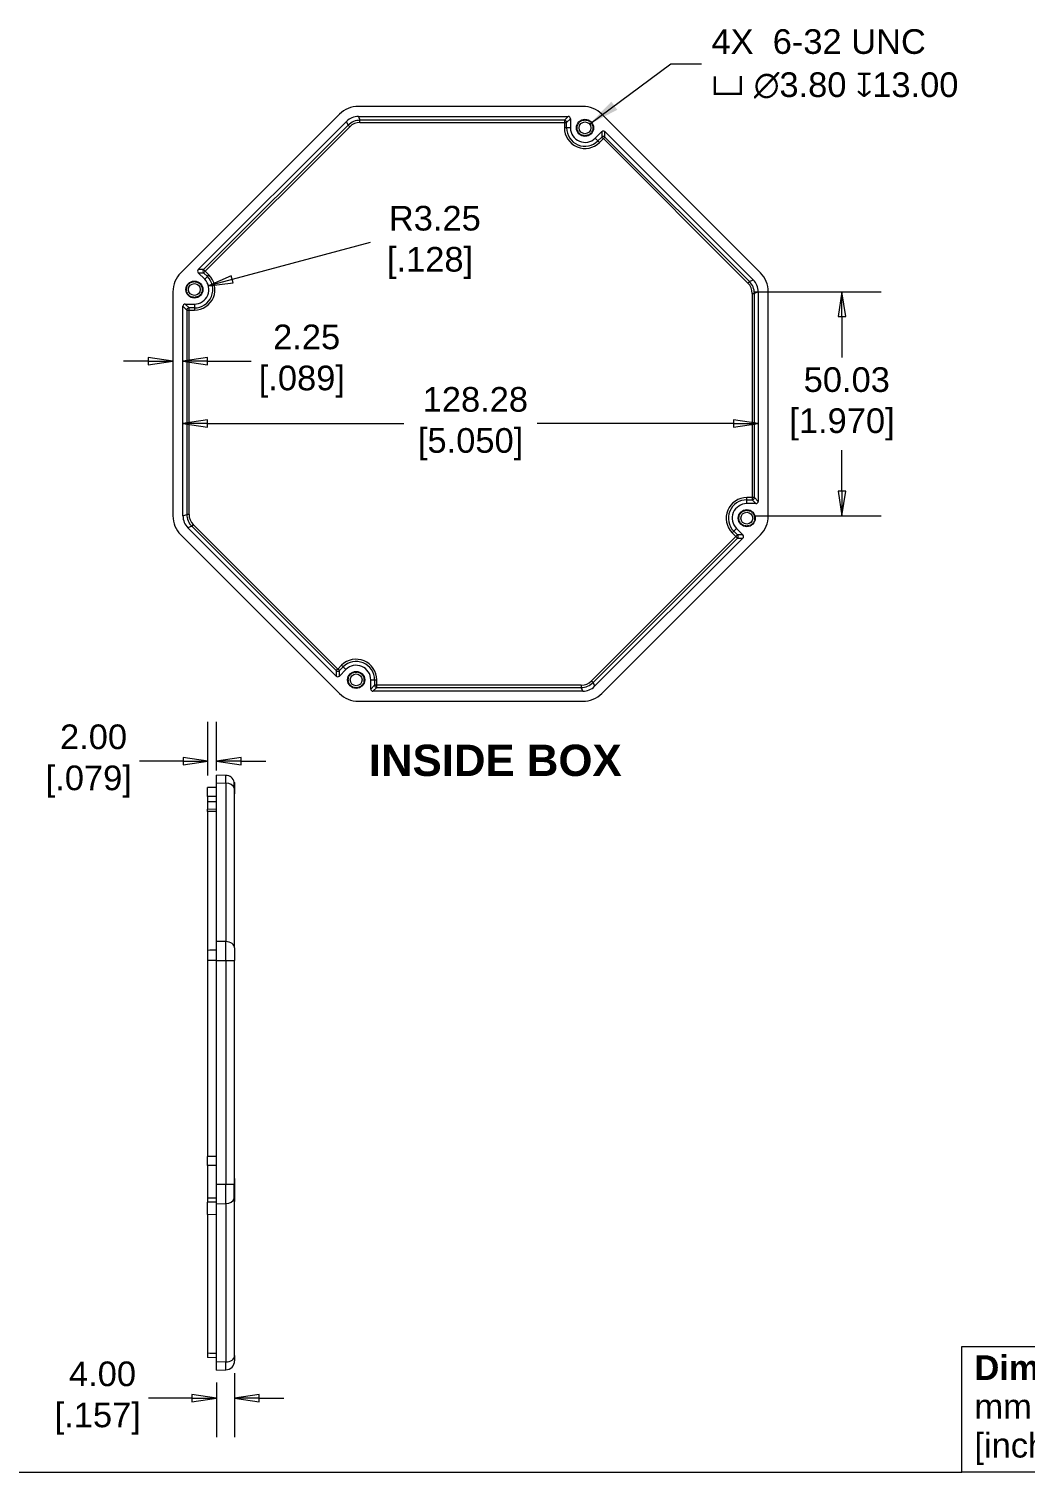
# Model space of a CAD drawing. Header units: millimetres. Extents: x 25 to 742, y 27 to 570.
# Drawn here: x 269.6 to 491.7, y 26.5 to 348.6 of the extents above; entities that cross this region are included whole.
import ezdxf

# ---------------------------------------------------------------- set-up
doc = ezdxf.new("R2010")
doc.units = ezdxf.units.MM
doc.header["$LTSCALE"] = 2.75
doc.linetypes.add('DASHED', pattern=[0.2067, 0.1654, -0.0413])
for name, color, linetype, lineweight in [('Dimension (ANSI)', 7, 'Continuous', 9), ('Hidden Narrow (ANSI)', 7, 'DASHED', 9), ('Sketch Geometry (ANSI)', 7, 'Continuous', 9), ('Symbol (ANSI)', 7, 'Continuous', 9), ('Visible (ANSI)', 7, 'Continuous', 9), ('Visible Narrow (ANSI)', 7, 'Continuous', 9)]:
    doc.layers.add(name, color=color, linetype=linetype, lineweight=lineweight)
doc.styles.add('Label Text (ANSI)', font='arialbd.ttf')
doc.styles.add('Note Text (ANSI)', font='arial.ttf')
doc.styles.add('Text Style20', font='arial.ttf')
doc.dimstyles.new('Default - mm (ANSI)', dxfattribs={"dimscale": 2.75, "dimtxt": 2, "dimasz": 2, "dimexe": 3.175, "dimexo": 1, "dimgap": 0.8, "dimtad": 0, "dimtih": 1, "dimtoh": 1, "dimrnd": 1e-08, "dimzin": 4, "dimdsep": 46, "dimtxsty": 'Note Text (ANSI)', "dimblk": 'Filled-1', "dimcen": 0.09, "dimdle": 10, "dimclrd": 256, "dimclre": 256, "dimclrt": 256, "dimadec": 1, "dimazin": 0, "dimtfac": 1.524, "dimtofl": 0, "dimtmove": 0, "dimatfit": 3, "dimfxl": 0, "dimtolj": 1, "dimtzin": 0, "dimlwd": -1, "dimlwe": -1, "dimarcsym": 0})
doc.dimstyles.new('Default - mm (ANSI)-06$7', dxfattribs={"dimscale": 2.75, "dimtxt": 2, "dimasz": 2.5, "dimexe": 3.175, "dimexo": 1.5875, "dimgap": 0.8, "dimtad": 0, "dimtih": 1, "dimtoh": 1, "dimlfac": 0.03937, "dimrnd": 1e-08, "dimzin": 0, "dimdsep": 46, "dimtxsty": 'Note Text (ANSI)', "dimcen": 0.09, "dimdle": 10, "dimclrd": 256, "dimclre": 256, "dimclrt": 256, "dimadec": 0, "dimazin": 0, "dimtfac": 1.524, "dimtofl": 0, "dimtmove": 0, "dimatfit": 3, "dimfxl": 0, "dimtolj": 1, "dimtzin": 0, "dimlwd": -1, "dimlwe": -1, "dimarcsym": 0})

# ---------------------------------------------------------------- blocks, each defined once
blk = doc.blocks.new('Title Blocks HAMMOND')
at = {"layer": 'Sketch Geometry (ANSI)'}
for p, q in [((173.94, 9.64), (173.94, 19.84)), ((173.94, 19.84), (193.21, 19.84)), ((9.35, 9.64), (173.94, 9.64)), ((193.21, 9.64), (173.94, 9.64))]:
    blk.add_line(p, q, dxfattribs=at)
at = {"layer": 'Symbol (ANSI)', "insert": (174.95, 14.67), "char_height": 2, "width": 30.7233, "attachment_point": 4, "line_spacing_factor": 0.944221, "style": 'Note Text (ANSI)'}
blk.add_mtext('\\fArial|b1|i0;\\H2.0000;Dimensions:\\fArial|b0|i0;\\H2.0000;\\Pmm\\P[inches]', dxfattribs=at)
at = {"layer": 'Symbol (ANSI)', "style": 'Text Style20'}
blk.add_attdef('<TITLE>_001', (224.67, 16.32), '', height=5, dxfattribs=at)
blk = doc.blocks.new('Filled-1')
at = {"color": 0}
for p, q in [((0, 0), (-1, 0.15)), ((-1, 0.15), (-1, -0.15)), ((-1, 0), (0, 0)), ((-1, -0.15), (0, 0))]:
    blk.add_line(p, q, dxfattribs=at)
at = {"color": 0, "flags": 128}
blk.add_lwpolyline([(-1, -0.15), (0, 0), (-1, 0.15), (-1, -0.15)], dxfattribs=at)
at = {"color": 0}
blk.add_solid([(-1, -0.15), (0, 0), (-1, 0.15), (-1, -0.15)], dxfattribs=at)
blk = doc.blocks.new('*D20')
at = {"layer": 'Defpoints', "color": 0, "transparency": 16777216}
for p in [(303.92, 260.55), (432.2, 260.55), (432.2, 260.55)]:
    blk.add_point(p, dxfattribs=at)
at = {"layer": 'Dimension (ANSI)', "transparency": 16777216}
for p, q in [((309.42, 260.55), (353.21, 260.55)), ((426.7, 260.55), (382.91, 260.55))]:
    blk.add_line(p, q, dxfattribs=at)
at = {"layer": 'Dimension (ANSI)', "transparency": 16777216, "xscale": 5.5, "yscale": 5.5, "zscale": 5.5, "rotation": 180}
blk.add_blockref('Filled-1', (303.92, 260.55), dxfattribs=at)
at = {"layer": 'Dimension (ANSI)', "transparency": 16777216, "xscale": 5.5, "yscale": 5.5, "zscale": 5.5}
blk.add_blockref('Filled-1', (432.2, 260.55), dxfattribs=at)
at = {"layer": 'Dimension (ANSI)', "transparency": 16777216, "insert": (368.06, 260.55), "char_height": 5.5, "attachment_point": 5, "style": 'Note Text (ANSI)'}
blk.add_mtext('\\A1; 128.28\\P[5.050]', dxfattribs=at)
blk = doc.blocks.new('*D21')
at = {"layer": 'Defpoints', "color": 0, "transparency": 16777216}
for p in [(301.67, 274.49), (301.67, 274.49), (303.92, 274.49)]:
    blk.add_point(p, dxfattribs=at)
at = {"layer": 'Dimension (ANSI)', "transparency": 16777216}
for p, q in [((296.17, 274.49), (290.67, 274.49)), ((309.42, 274.49), (319.13, 274.49))]:
    blk.add_line(p, q, dxfattribs=at)
at = {"layer": 'Dimension (ANSI)', "transparency": 16777216, "xscale": 5.5, "yscale": 5.5, "zscale": 5.5}
blk.add_blockref('Filled-1', (301.67, 274.49), dxfattribs=at)
at = {"layer": 'Dimension (ANSI)', "transparency": 16777216, "xscale": 5.5, "yscale": 5.5, "zscale": 5.5, "rotation": 180}
blk.add_blockref('Filled-1', (303.92, 274.49), dxfattribs=at)
at = {"layer": 'Dimension (ANSI)', "transparency": 16777216, "insert": (330.43, 274.49), "char_height": 5.5, "attachment_point": 5, "style": 'Note Text (ANSI)'}
blk.add_mtext('\\A1; 2.25\\P[.089]', dxfattribs=at)
blk = doc.blocks.new('*D22')
at = {"layer": 'Defpoints', "color": 0, "transparency": 16777216}
for p in [(306.46, 290.48), (309.6, 291.32)]:
    blk.add_point(p, dxfattribs=at)
at = {"layer": 'Dimension (ANSI)', "transparency": 16777216}
blk.add_line((345.66, 300.98), (314.91, 292.74), dxfattribs=at)
at = {"layer": 'Dimension (ANSI)', "transparency": 16777216, "xscale": 5.5, "yscale": 5.5, "zscale": 5.5, "rotation": 194.9999999999978}
blk.add_blockref('Filled-1', (309.6, 291.32), dxfattribs=at)
at = {"layer": 'Dimension (ANSI)', "transparency": 16777216, "insert": (359.02, 300.98), "char_height": 5.5, "attachment_point": 5, "style": 'Note Text (ANSI)'}
blk.add_mtext('\\A1; R3.25\\P[.128]', dxfattribs=at)
blk = doc.blocks.new('*D23')
at = {"layer": 'Defpoints', "color": 0, "transparency": 16777216}
for p in [(428.45, 289.98), (450.89, 289.98), (428.45, 239.95)]:
    blk.add_point(p, dxfattribs=at)
at = {"layer": 'Dimension (ANSI)', "transparency": 16777216}
for p, q in [((431.2, 289.98), (459.62, 289.98)), ((450.89, 284.48), (450.89, 275.28)), ((450.89, 245.45), (450.89, 254.64)), ((431.2, 239.95), (459.62, 239.95))]:
    blk.add_line(p, q, dxfattribs=at)
at = {"layer": 'Dimension (ANSI)', "transparency": 16777216, "xscale": 5.5, "yscale": 5.5, "zscale": 5.5}
for p, rotation in [((450.89, 289.98), 90), ((450.89, 239.95), 270)]:
    blk.add_blockref('Filled-1', p, dxfattribs=dict(at, rotation=rotation))
at = {"layer": 'Dimension (ANSI)', "transparency": 16777216, "insert": (450.89, 264.96), "char_height": 5.5, "attachment_point": 5, "style": 'Note Text (ANSI)'}
blk.add_mtext('\\A1; 50.03\\P[1.970]', dxfattribs=at)
blk = doc.blocks.new('*D26')
at = {"layer": 'Defpoints', "color": 0, "transparency": 16777216}
for p in [(311.43, 185.24), (309.43, 179.3), (311.43, 180.35)]:
    blk.add_point(p, dxfattribs=at)
at = {"layer": 'Dimension (ANSI)', "transparency": 16777216}
for p, q in [((309.43, 182.05), (309.43, 193.97)), ((311.43, 183.1), (311.43, 193.97)), ((303.93, 185.24), (294.22, 185.24)), ((316.93, 185.24), (322.43, 185.24))]:
    blk.add_line(p, q, dxfattribs=at)
at = {"layer": 'Dimension (ANSI)', "transparency": 16777216, "xscale": 5.5, "yscale": 5.5, "zscale": 5.5}
blk.add_blockref('Filled-1', (309.43, 185.24), dxfattribs=at)
at = {"layer": 'Dimension (ANSI)', "transparency": 16777216, "xscale": 5.5, "yscale": 5.5, "zscale": 5.5, "rotation": 180}
blk.add_blockref('Filled-1', (311.43, 185.24), dxfattribs=at)
at = {"layer": 'Dimension (ANSI)', "transparency": 16777216, "insert": (282.91, 185.24), "char_height": 5.5, "attachment_point": 5, "style": 'Note Text (ANSI)'}
blk.add_mtext('\\A1; 2.00\\P[.079]', dxfattribs=at)
blk = doc.blocks.new('*D27')
at = {"layer": 'Defpoints', "color": 0, "transparency": 16777216}
for p in [(311.43, 49.32), (315.43, 51.38), (315.43, 43.07)]:
    blk.add_point(p, dxfattribs=at)
at = {"layer": 'Dimension (ANSI)', "transparency": 16777216}
for p, q in [((315.43, 48.63), (315.43, 34.34)), ((311.43, 46.57), (311.43, 34.34)), ((305.93, 43.07), (296.22, 43.07)), ((320.93, 43.07), (326.43, 43.07))]:
    blk.add_line(p, q, dxfattribs=at)
at = {"layer": 'Dimension (ANSI)', "transparency": 16777216, "xscale": 5.5, "yscale": 5.5, "zscale": 5.5}
blk.add_blockref('Filled-1', (311.43, 43.07), dxfattribs=at)
at = {"layer": 'Dimension (ANSI)', "transparency": 16777216, "xscale": 5.5, "yscale": 5.5, "zscale": 5.5, "rotation": 180}
blk.add_blockref('Filled-1', (315.43, 43.07), dxfattribs=at)
at = {"layer": 'Dimension (ANSI)', "transparency": 16777216, "insert": (284.91, 43.07), "char_height": 5.5, "attachment_point": 5, "style": 'Note Text (ANSI)'}
blk.add_mtext('\\A1; 4.00\\P[.157]', dxfattribs=at)

msp = doc.modelspace()

# ---------------------------------------------------------------- linework, layer by layer
at = {"layer": 'Hidden Narrow (ANSI)'}
for centre in [(393.578, 326.561), (306.463, 290.477), (429.662, 239.446), (342.547, 203.361)]:
    msp.add_circle(centre, 1.753, dxfattribs=at)
at = {"layer": 'Visible (ANSI)'}
for p, q in [((338.806, 329.595), (303.428, 294.218)), ((393.078, 331.352), (343.047, 331.352)), ((343.047, 329.101), (389.828, 329.101)), ((390.328, 328.601), (390.328, 326.561)), ((432.696, 294.218), (397.319, 329.595)), ((307.318, 294.924), (340.397, 328.003)), ((395.876, 324.263), (397.319, 325.706)), ((398.026, 325.706), (431.104, 292.627)), ((308.761, 292.775), (307.318, 294.218)), ((301.671, 289.977), (301.671, 239.946)), ((432.202, 289.976), (432.202, 243.196)), ((434.453, 239.946), (434.453, 289.977)), ((303.922, 239.946), (303.922, 286.727)), ((304.422, 287.227), (306.463, 287.227)), ((431.703, 242.696), (429.662, 242.696)), ((303.428, 235.704), (338.806, 200.327)), ((338.099, 204.217), (305.02, 237.295)), ((397.319, 200.327), (432.696, 235.704)), ((427.364, 237.148), (428.807, 235.705)), ((428.807, 234.998), (395.728, 201.919)), ((340.249, 205.66), (338.806, 204.217)), ((345.797, 201.321), (345.797, 203.361)), ((393.077, 200.821), (346.297, 200.821)), ((343.047, 198.57), (393.078, 198.57)), ((311.427, 180.35), (311.427, 182.106)), ((313.479, 182.053), (311.427, 182.106)), ((311.427, 179.356), (309.427, 179.304)), ((309.427, 177.356), (309.427, 179.304)), ((309.427, 177.356), (309.427, 176.104)), ((311.427, 144.972), (311.427, 180.35)), ((315.427, 180.053), (315.427, 177.949)), ((315.427, 143.536), (315.427, 177.949)), ((309.427, 176.104), (309.427, 174.518)), ((309.427, 174.518), (311.427, 174.57)), ((309.427, 173.947), (309.427, 174.518)), ((309.427, 173.947), (309.427, 142.991)), ((311.427, 140.731), (311.427, 144.972)), ((315.427, 143.536), (315.427, 140.709)), ((309.427, 140.731), (309.427, 96.952)), ((311.427, 90.7), (311.427, 140.731)), ((315.427, 92.042), (315.427, 140.709)), ((309.427, 95.004), (309.427, 96.952)), ((311.427, 94.952), (309.427, 95.004)), ((309.427, 95.004), (309.427, 87.659)), ((311.427, 86.459), (311.427, 90.7)), ((315.427, 92.042), (315.427, 86.962)), ((309.427, 87.659), (309.427, 86.774)), ((309.427, 84.02), (309.427, 86.774)), ((309.427, 84.02), (309.427, 53.063)), ((311.427, 51.081), (311.427, 86.459)), ((315.427, 52.549), (315.427, 86.962)), ((309.427, 53.063), (309.427, 52.127)), ((311.427, 52.075), (309.427, 52.127)), ((315.427, 52.549), (315.427, 51.378)), ((311.427, 49.325), (311.427, 51.081)), ((311.427, 49.325), (313.479, 49.378))]:
    msp.add_line(p, q, dxfattribs=at)
for centre, radius in [((393.578, 326.561), 1.9), ((393.578, 326.561), 1.321), ((306.463, 290.477), 1.9), ((306.463, 290.477), 1.321), ((429.662, 239.446), 1.9), ((429.662, 239.446), 1.321), ((342.547, 203.361), 1.9), ((342.547, 203.361), 1.321)]:
    msp.add_circle(centre, radius, dxfattribs=at)
for centre, radius, start, end in [((393.578, 326.561), 3.25, 180, 315), ((306.463, 290.477), 3.25, 270, 45), ((429.662, 239.446), 3.25, 90, 225), ((342.547, 203.361), 3.25, 0, 135), ((313.427, 180.053), 2, 13.61517, 88.5), ((313.427, 51.378), 2, 271.5, 0)]:
    msp.add_arc(centre, radius, start, end, dxfattribs=at)
for centre, major_axis, ratio, start_param, end_param in [((343.048, 325.35), (-2.297, 5.546), 0.9995986, 5.8906282, 6.6757425), ((343.048, 325.35), (-1.436, 3.466), 0.9995986, 5.8906282, 6.6757425), ((389.828, 328.601), (0.354, 0.354), 0.999315, 5.4981298, 7.0682409), ((393.076, 325.35), (2.297, 5.546), 0.9995986, 5.8906282, 6.6757425), ((397.672, 325.352), (0, 0.5), 0.999315, 5.4981298, 7.0682409), ((307.674, 289.975), (-5.546, 2.297), 0.9995986, 5.8906282, 6.6757425), ((307.672, 294.571), (-0.5, 0), 0.999315, 5.4981298, 7.0682409), ((428.451, 289.975), (5.546, 2.297), 0.9995986, 5.8906282, 6.6757425), ((428.451, 289.975), (3.466, 1.436), 0.9995986, 5.8906282, 6.6757425), ((304.422, 286.726), (-0.354, 0.354), 0.999315, 5.4981298, 7.0682409), ((431.702, 243.196), (0.354, -0.354), 0.999315, 5.4981298, 7.0682409), ((307.674, 239.947), (-5.546, -2.297), 0.9995986, 5.8906282, 6.6757425), ((307.674, 239.947), (-3.466, -1.436), 0.9995986, 5.8906282, 6.6757425), ((428.451, 239.947), (5.546, -2.297), 0.9995986, 5.8906282, 6.6757425), ((428.453, 235.351), (0.5, 0), 0.999315, 5.4981298, 7.0682409), ((338.452, 204.571), (0, -0.5), 0.999315, 5.4981298, 7.0682409), ((343.048, 204.572), (-2.297, -5.546), 0.9995986, 5.8906282, 6.6757425), ((346.297, 201.321), (-0.354, -0.354), 0.999315, 5.4981298, 7.0682409), ((393.076, 204.572), (1.436, -3.466), 0.9995986, 5.8906282, 6.6757425), ((393.076, 204.572), (2.297, -5.546), 0.9995986, 5.8906282, 6.6757425)]:
    msp.add_ellipse(centre, major_axis=major_axis, ratio=ratio, start_param=start_param, end_param=end_param, dxfattribs=at)
for points, knots in [([(315.371, 179.215), (315.359, 179.513), (315.349, 179.771), (315.338, 180.19), (315.337, 180.346), (315.346, 180.554), (315.357, 180.583), (315.371, 180.524)], [-0.35889489, -0.35889489, -0.35889489, -0.35889489, -0.24631143, -0.24631143, -0.13250823, -0.13250823, 0, 0, 0, 0]), ([(315.371, 180.524), (315.376, 180.502), (315.384, 180.469), (315.408, 180.341), (315.427, 180.217), (315.427, 180.053)], [0.98328589, 0.98328589, 0.98328589, 0.98328589, 1.03009147, 1.03009147, 1.11728963, 1.11728963, 1.11728963, 1.11728963]), ([(315.427, 177.949), (315.427, 178.237), (315.408, 178.527), (315.384, 178.944), (315.376, 179.084), (315.371, 179.215)], [0.74807965, 0.74807965, 0.74807965, 0.74807965, 0.8352778, 0.8352778, 0.88208338, 0.88208338, 0.88208338, 0.88208338]), ([(309.427, 142.991), (309.427, 142.892), (309.427, 142.787), (309.427, 142.676), (309.427, 142.593), (309.427, 142.507), (309.427, 142.419), (309.427, 142.389), (309.427, 142.359), (309.427, 142.329), (309.427, 142.269), (309.427, 142.207), (309.427, 142.144), (309.427, 142.113), (309.427, 142.082), (309.427, 142.05), (309.427, 141.986), (309.427, 141.922), (309.427, 141.857), (309.427, 141.824), (309.427, 141.791), (309.427, 141.758), (309.427, 141.692), (309.427, 141.626), (309.427, 141.558), (309.427, 141.525), (309.427, 141.491), (309.427, 141.457), (309.427, 141.389), (309.427, 141.321), (309.427, 141.252), (309.427, 141.217), (309.427, 141.183), (309.427, 141.148), (309.427, 141.079), (309.427, 141.01), (309.427, 140.94), (309.427, 140.871), (309.427, 140.801), (309.427, 140.731)], [5.89062816, 5.89062816, 5.89062816, 5.89062816, 6.02148054, 6.02148054, 6.02148054, 6.11961983, 6.11961983, 6.11961983, 6.15233293, 6.15233293, 6.15233293, 6.21775912, 6.21775912, 6.21775912, 6.25047221, 6.25047221, 6.25047221, 6.3158984, 6.3158984, 6.3158984, 6.3486115, 6.3486115, 6.3486115, 6.41403769, 6.41403769, 6.41403769, 6.44675078, 6.44675078, 6.44675078, 6.51217698, 6.51217698, 6.51217698, 6.54489007, 6.54489007, 6.54489007, 6.61031626, 6.61031626, 6.61031626, 6.67574245, 6.67574245, 6.67574245, 6.67574245]), ([(315.371, 87.562), (315.359, 87.79), (315.349, 88.066), (315.338, 88.695), (315.337, 89.044), (315.346, 89.839), (315.357, 90.285), (315.371, 90.722)], [-0.35889489, -0.35889489, -0.35889489, -0.35889489, -0.24631143, -0.24631143, -0.13250823, -0.13250823, 0, 0, 0, 0]), ([(315.371, 90.722), (315.376, 90.886), (315.384, 91.051), (315.408, 91.512), (315.427, 91.798), (315.427, 92.042)], [0.98328589, 0.98328589, 0.98328589, 0.98328589, 1.03009147, 1.03009147, 1.11728963, 1.11728963, 1.11728963, 1.11728963]), ([(315.427, 86.962), (315.427, 87.018), (315.408, 87.133), (315.384, 87.368), (315.376, 87.461), (315.371, 87.562)], [0.74807965, 0.74807965, 0.74807965, 0.74807965, 0.8352778, 0.8352778, 0.88208338, 0.88208338, 0.88208338, 0.88208338])]:
    msp.add_open_spline(points, degree=3, knots=knots, dxfattribs=at)
at = {"layer": 'Visible Narrow (ANSI)'}
for p, q in [((343.047, 329.101), (343.4, 328.251)), ((389.828, 329.101), (388.978, 328.251)), ((389.478, 327.751), (390.328, 328.601)), ((340.749, 327.153), (308.52, 294.924)), ((308.873, 294.571), (341.102, 326.8)), ((340.749, 327.153), (340.397, 328.003)), ((341.102, 326.8), (340.749, 327.153)), ((343.4, 327.751), (343.4, 328.251)), ((388.978, 328.251), (343.4, 328.251)), ((343.4, 327.751), (388.978, 327.751)), ((388.978, 328.251), (388.978, 327.751)), ((388.978, 327.751), (389.478, 327.751)), ((388.978, 327.751), (388.978, 326.561)), ((389.478, 326.561), (388.978, 326.561)), ((389.478, 326.561), (389.478, 327.751)), ((390.328, 326.561), (389.478, 326.561)), ((397.319, 325.706), (397.319, 324.503)), ((398.026, 324.503), (398.026, 325.706)), ((395.876, 324.263), (396.477, 323.662)), ((397.319, 324.503), (396.477, 323.662)), ((396.477, 323.662), (396.83, 323.308)), ((396.83, 323.308), (397.672, 324.15)), ((397.319, 324.503), (397.672, 324.15)), ((397.672, 324.15), (398.026, 324.503)), ((397.672, 324.15), (429.901, 291.921)), ((430.254, 292.275), (398.026, 324.503)), ((308.52, 294.924), (307.318, 294.924)), ((307.318, 294.218), (308.52, 294.218)), ((308.873, 294.571), (308.52, 294.924)), ((308.52, 294.218), (308.873, 294.571)), ((308.52, 294.218), (309.362, 293.376)), ((308.761, 292.775), (309.362, 293.376)), ((309.715, 293.729), (308.873, 294.571)), ((309.362, 293.376), (309.715, 293.729)), ((429.901, 291.921), (430.254, 292.275)), ((430.254, 292.275), (431.104, 292.627)), ((432.202, 289.976), (431.352, 289.624)), ((303.922, 286.727), (304.772, 285.877)), ((305.272, 286.376), (304.422, 287.227)), ((306.463, 287.227), (306.463, 286.376)), ((430.853, 289.624), (431.352, 289.624)), ((430.853, 289.624), (430.853, 244.046)), ((431.352, 244.046), (431.352, 289.624)), ((304.772, 285.877), (305.272, 285.877)), ((304.772, 285.877), (304.772, 240.298)), ((305.272, 285.877), (305.272, 286.376)), ((306.463, 286.376), (305.272, 286.376)), ((305.272, 285.877), (306.463, 285.877)), ((305.272, 240.298), (305.272, 285.877)), ((306.463, 286.376), (306.463, 285.877)), ((429.662, 243.546), (429.662, 244.046)), ((430.853, 244.046), (429.662, 244.046)), ((429.662, 243.546), (430.853, 243.546)), ((429.662, 242.696), (429.662, 243.546)), ((431.352, 244.046), (430.853, 244.046)), ((430.853, 244.046), (430.853, 243.546)), ((430.853, 243.546), (431.703, 242.696)), ((432.202, 243.196), (431.352, 244.046)), ((303.922, 239.946), (304.772, 240.298)), ((305.272, 240.298), (304.772, 240.298)), ((305.87, 237.648), (305.02, 237.295)), ((306.224, 238.001), (305.87, 237.648)), ((305.87, 237.648), (338.099, 205.419)), ((338.452, 205.772), (306.224, 238.001)), ((427.251, 235.351), (395.022, 203.123)), ((426.763, 236.547), (426.409, 236.193)), ((426.409, 236.193), (427.251, 235.351)), ((427.364, 237.148), (426.763, 236.547)), ((427.605, 235.705), (426.763, 236.547)), ((427.605, 235.705), (427.251, 235.351)), ((427.251, 235.351), (427.605, 234.998)), ((428.807, 235.705), (427.605, 235.705)), ((395.376, 202.769), (427.605, 234.998)), ((427.605, 234.998), (428.807, 234.998)), ((339.294, 206.614), (338.452, 205.772)), ((338.806, 205.419), (339.648, 206.261)), ((339.648, 206.261), (339.294, 206.614)), ((340.249, 205.66), (339.648, 206.261)), ((338.452, 205.772), (338.099, 205.419)), ((338.099, 205.419), (338.099, 204.217)), ((338.806, 205.419), (338.452, 205.772)), ((338.806, 204.217), (338.806, 205.419)), ((345.797, 203.361), (346.647, 203.361)), ((346.647, 203.361), (347.147, 203.361)), ((346.647, 203.361), (346.647, 202.171)), ((347.147, 202.171), (347.147, 203.361)), ((395.022, 203.123), (395.376, 202.769)), ((346.647, 202.171), (345.797, 201.321)), ((346.297, 200.821), (347.147, 201.671)), ((347.147, 202.171), (346.647, 202.171)), ((347.147, 201.671), (347.147, 202.171)), ((392.725, 202.171), (347.147, 202.171)), ((347.147, 201.671), (392.725, 201.671)), ((392.725, 202.171), (392.725, 201.671)), ((393.077, 200.821), (392.725, 201.671)), ((395.376, 202.769), (395.728, 201.919)), ((311.427, 177.356), (309.427, 177.356)), ((311.427, 180.35), (313.479, 180.296)), ((313.479, 180.296), (313.479, 144.95)), ((311.427, 176.104), (309.427, 176.104)), ((311.427, 173.985), (309.427, 173.947)), ((313.479, 144.95), (311.427, 144.972)), ((311.427, 140.731), (309.427, 140.731)), ((311.427, 140.731), (313.479, 140.709)), ((313.479, 140.709), (315.427, 140.709)), ((313.479, 140.709), (313.479, 90.722)), ((311.427, 96.952), (309.427, 96.952)), ((313.479, 90.722), (311.427, 90.7)), ((315.371, 90.722), (313.479, 90.722)), ((311.427, 87.696), (309.427, 87.659)), ((311.427, 86.811), (309.427, 86.774)), ((311.427, 83.983), (309.427, 84.02)), ((311.427, 86.459), (313.479, 86.481)), ((313.479, 86.481), (313.479, 51.135)), ((313.479, 51.135), (311.427, 51.081))]:
    msp.add_line(p, q, dxfattribs=at)
for centre, radius, start, end in [((393.578, 326.561), 4.6, 180, 315), ((393.578, 326.561), 4.1, 180, 315), ((306.463, 290.477), 4.6, 270, 45), ((306.463, 290.477), 4.1, 270, 45), ((429.662, 239.446), 4.6, 90, 225), ((429.662, 239.446), 4.1, 90, 225), ((342.547, 203.361), 4.6, 0, 135), ((342.547, 203.361), 4.1, 0, 135)]:
    msp.add_arc(centre, radius, start, end, dxfattribs=at)
for centre, major_axis, ratio, start_param, end_param in [((343.4, 324.5), (-1.435, 3.466), 0.9997056, 5.8906282, 6.6757425), ((343.4, 324.5), (-1.244, 3.004), 0.9995986, 5.8906282, 6.6757425), ((388.978, 327.751), (-0.354, 0.354), 0.999315, 3.9273334, 5.4974445), ((397.672, 324.15), (-0.5, 0), 0.999315, 3.9273334, 5.4974445), ((308.873, 294.571), (0, -0.5), 0.999315, 3.9273334, 5.4974445), ((427.601, 289.623), (3.004, 1.244), 0.9995986, 5.8906282, 6.6757425), ((427.601, 289.623), (3.466, 1.435), 0.9997056, 5.8906282, 6.6757425), ((305.272, 285.877), (-0.354, -0.354), 0.999315, 3.9273334, 5.4974445), ((430.853, 244.046), (0.354, 0.354), 0.999315, 3.9273334, 5.4974445), ((308.523, 240.299), (-3.466, -1.435), 0.9997056, 5.8906282, 6.6757425), ((308.523, 240.299), (-3.004, -1.244), 0.9995986, 5.8906282, 6.6757425), ((427.251, 235.351), (0, 0.5), 0.999315, 3.9273334, 5.4974445), ((338.452, 205.772), (0.5, 0), 0.999315, 3.9273334, 5.4974445), ((392.724, 205.422), (1.244, -3.004), 0.9995986, 5.8906282, 6.6757425), ((347.147, 202.171), (0.354, -0.354), 0.999315, 3.9273334, 5.4974445), ((392.724, 205.422), (1.435, -3.466), 0.9997056, 5.8906282, 6.6757425), ((313.427, 176.052), (0.052, 6.001), 0.003613, 5.4980079, 6.2831222), ((313.427, 178.882), (2, 0), 0.7071068, 0.2376296, 1.5446164), ((313.427, 143.536), (2, 0), 0.7071068, 0, 1.5446164), ((313.427, 140.708), (-0.022, -6), 0.0087247, 1.5710171, 2.3561314), ((313.427, 90.723), (0.022, -6), 0.0087247, 0.7854612, 1.5705755), ((313.427, 87.895), (2, 0), 0.7071068, 4.7385689, 6.0455557), ((313.427, 52.549), (2, 0), 0.7071068, 4.7385689, 6.2831853), ((313.427, 55.379), (0.052, -6.001), 0.003613, 0.0000631, 0.7851774)]:
    msp.add_ellipse(centre, major_axis=major_axis, ratio=ratio, start_param=start_param, end_param=end_param, dxfattribs=at)
for points in [[(311.427, 143.028), (310.76, 143.015), (310.094, 143.003), (309.427, 142.991)], [(311.427, 53.026), (310.76, 53.038), (310.094, 53.051), (309.427, 53.063)]]:
    msp.add_open_spline(points, degree=3, dxfattribs=at)

# ---------------------------------------------------------------- block references
at = {"xscale": 2.75, "yscale": 2.75, "zscale": 2.75}
msp.add_blockref('Title Blocks HAMMOND', (-0.684, 0.034), dxfattribs=at)

# ---------------------------------------------------------------- texts
at = {"layer": 'Symbol (ANSI)', "insert": (421.774, 340.823), "char_height": 5.5, "width": 63.59915, "attachment_point": 4, "line_spacing_factor": 1.05, "style": 'Note Text (ANSI)'}
msp.add_mtext('{4X  6-32 UNC\\P\\fAIGDT|b0|i0;\\H5.5000;v\\fArial|b0|i0;\\H5.5000; \\fAIGDT|b0|i0;\\H5.5000;n\\fArial|b0|i0;\\H5.5000;3.80 \\fAIGDT|b0|i0;\\H5.5000;x\\fArial|b0|i0;\\H5.5000;13.00}', dxfattribs=at)
at = {"layer": 'Symbol (ANSI)', "insert": (345.37, 181.81), "char_height": 6.985, "attachment_point": 7, "line_spacing_factor": 0.25, "style": 'Label Text (ANSI)'}
msp.add_mtext('INSIDE BOX', dxfattribs=at)

# ---------------------------------------------------------------- dimensions: what is measured, and where the dimension line sits
at = {"layer": 'Dimension (ANSI)'}
dim = msp.add_radius_dim(center=(306.463, 290.477), mpoint=(309.602, 291.318), text=' <>\\X[.128]', dimstyle='Default - mm (ANSI)', override={"dimgap": 0.8, "dimdec": 2, "dimpost": '\\X', "dimcen": 0, "dimtol": 0, "dimlim": 0, "dimtp": 0, "dimtm": 0, "dimtdec": 2}, dxfattribs=at)
dim.commit()
dim.dimension.update_dxf_attribs({"geometry": '*D22', "text_midpoint": (345.656, 300.978), "dimtype": 164})
for base, p1, p2, angle, text, override, picture, middle in [((450.886, 289.975), (428.451, 239.947), (428.451, 289.975), 90, ' <>\\X[1.970]', {"dimgap": 0.8, "dimdec": 2, "dimpost": '\\X', "dimtol": 0, "dimlim": 0, "dimtp": 0, "dimtm": 0, "dimtdec": 2, "dimatfit": 1}, '*D23', (450.886, 264.961)), ((311.427, 185.243), (309.427, 179.304), (311.427, 180.35), 180, ' <>\\X[.079]', {"dimgap": 0.8, "dimtih": 0, "dimtoh": 0, "dimdec": 2, "dimpost": '\\X', "dimtol": 0, "dimlim": 0, "dimtp": 0, "dimtm": 0, "dimtdec": 2, "dimatfit": 1}, '*D26', (282.915, 185.243))]:
    dim = msp.add_linear_dim(base=base, p1=p1, p2=p2, angle=angle, text=text, dimstyle='Default - mm (ANSI)', override=override, dxfattribs=at)
    dim.commit()
    dim.dimension.update_dxf_attribs({"geometry": picture, "text_midpoint": middle, "dimtype": 160})
for base, p1, p2, text, override, picture, middle in [((301.671, 274.494), (303.922, 274.494), (301.671, 274.494), ' <>\\X[.089]', {"dimgap": 0.8, "dimtih": 0, "dimtoh": 0, "dimdec": 2, "dimpost": '\\X', "dimse1": 1, "dimse2": 1, "dimtol": 0, "dimlim": 0, "dimtp": 0, "dimtm": 0, "dimtdec": 2, "dimatfit": 1}, '*D21', (330.435, 274.494)), ((432.202, 260.548), (303.922, 260.548), (432.202, 260.548), ' <>\\X[5.050]', {"dimgap": 0.8, "dimtih": 0, "dimtoh": 0, "dimdec": 2, "dimpost": '\\X', "dimse1": 1, "dimse2": 1, "dimtol": 0, "dimlim": 0, "dimtp": 0, "dimtm": 0, "dimtdec": 2, "dimatfit": 1}, '*D20', (368.062, 260.548)), ((315.427, 43.069), (311.427, 49.325), (315.427, 51.378), ' <>\\X[.157]', {"dimgap": 0.8, "dimtih": 0, "dimtoh": 0, "dimdec": 2, "dimpost": '\\X', "dimtol": 0, "dimlim": 0, "dimtp": 0, "dimtm": 0, "dimtdec": 2, "dimatfit": 1}, '*D27', (284.915, 43.069))]:
    dim = msp.add_linear_dim(base=base, p1=p1, p2=p2, text=text, dimstyle='Default - mm (ANSI)', override=override, dxfattribs=at)
    dim.commit()
    dim.dimension.update_dxf_attribs({"geometry": picture, "text_midpoint": middle, "dimtype": 160})

# ---------------------------------------------------------------- leaders
at = {"layer": 'Symbol (ANSI)', "annotation_type": 0, "has_hookline": 1, "hookline_direction": 0, "text_width": 62.79}
msp.add_leader([(394.6, 327.398), (412.699, 340.823), (419.574, 340.823)], dimstyle='Default - mm (ANSI)-06$7', override={"dimtad": 0}, dxfattribs=at)

doc.saveas('drawing.dxf')
